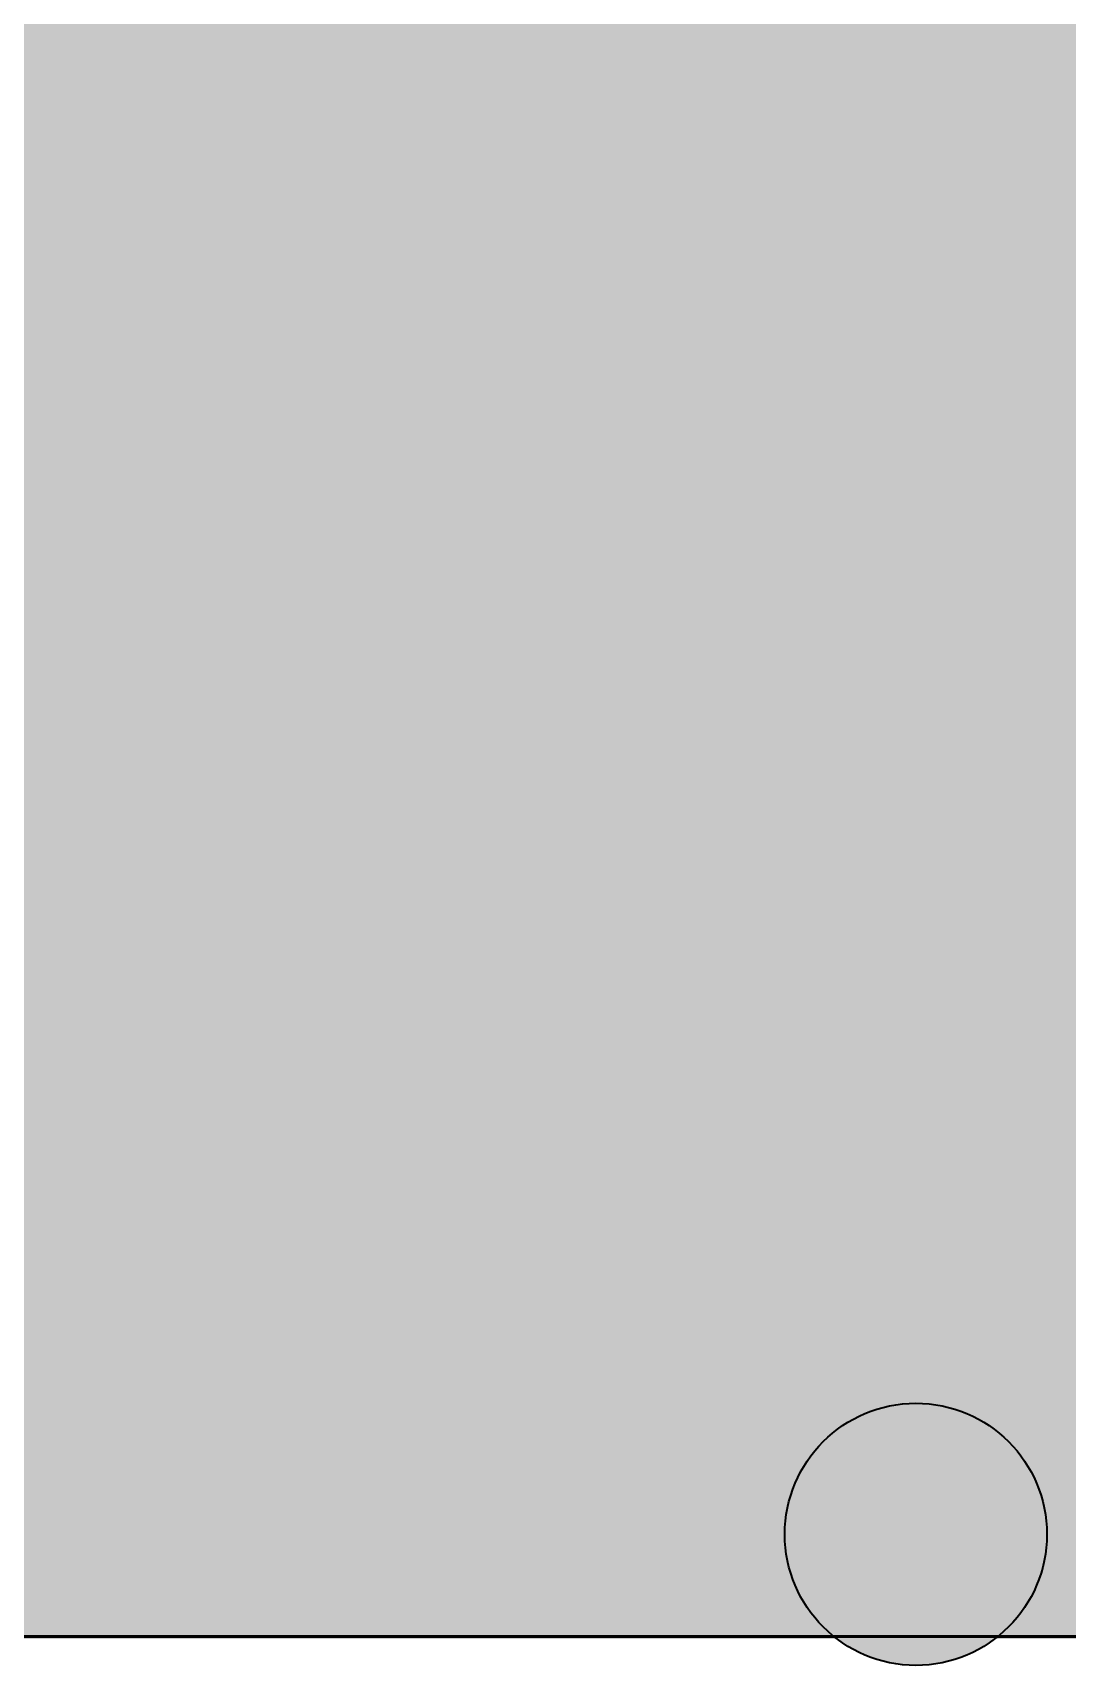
# Model space of a CAD drawing. Header units: millimetres. Extents: x -3624 to 35773, y -5396 to 4924.
# Drawn here: x 12559 to 13319, y -21 to 1177 of the extents above; entities that cross this region are included whole.
import ezdxf

# ---------------------------------------------------------------- set-up
doc = ezdxf.new("R2010")
doc.units = ezdxf.units.MM
for name, color, linetype in [('MODULE_ART', 7, 'Continuous'), ('PIPES', 7, 'Continuous'), ('TANK', 7, 'Continuous')]:
    doc.layers.add(name, color=color, linetype=linetype)

# ---------------------------------------------------------------- blocks, each defined once
blk = doc.blocks.new('atlancube_face')
at = {"true_color": 0x000000}
blk.add_solid([(-1.7857142857142858, -1.7889908256880733), (1151.7857142857144, -1.7889908256880733), (-1.7857142857142858, 781.7889908256881), (1151.7857142857144, 781.7889908256881)], dxfattribs=at)

msp = doc.modelspace()

# ---------------------------------------------------------------- hatches: boundary and pattern name
at = {"layer": 'PIPES', "true_color": 0xbfbfbf}
h = msp.add_hatch(color=7, dxfattribs=at)
h.dxf.hatch_style = 1
h.paths.add_polyline_path([(13111.333333333334, 75.00000000000001, 1), (13303.666666666666, 75.00000000000001, 1)])

# ---------------------------------------------------------------- linework, layer by layer
at = {"layer": 'PIPES', "color": 5, "lineweight": 35}
msp.add_circle((13207.5, 75.00000000000001), 96.16666666666667, dxfattribs=at)
at = {"layer": 'TANK', "lineweight": 53}
msp.add_lwpolyline([(0, 0), (34500, 0), (34500, 2340), (0, 2340)], close=True, dxfattribs=at)

# ---------------------------------------------------------------- block references
at = {"layer": 'MODULE_ART'}
for p in [(11500, 780), (12650.000000000002, 780), (11500, 0), (12650.000000000002, 0)]:
    msp.add_blockref('atlancube_face', p, dxfattribs=at)

doc.saveas('drawing.dxf')
